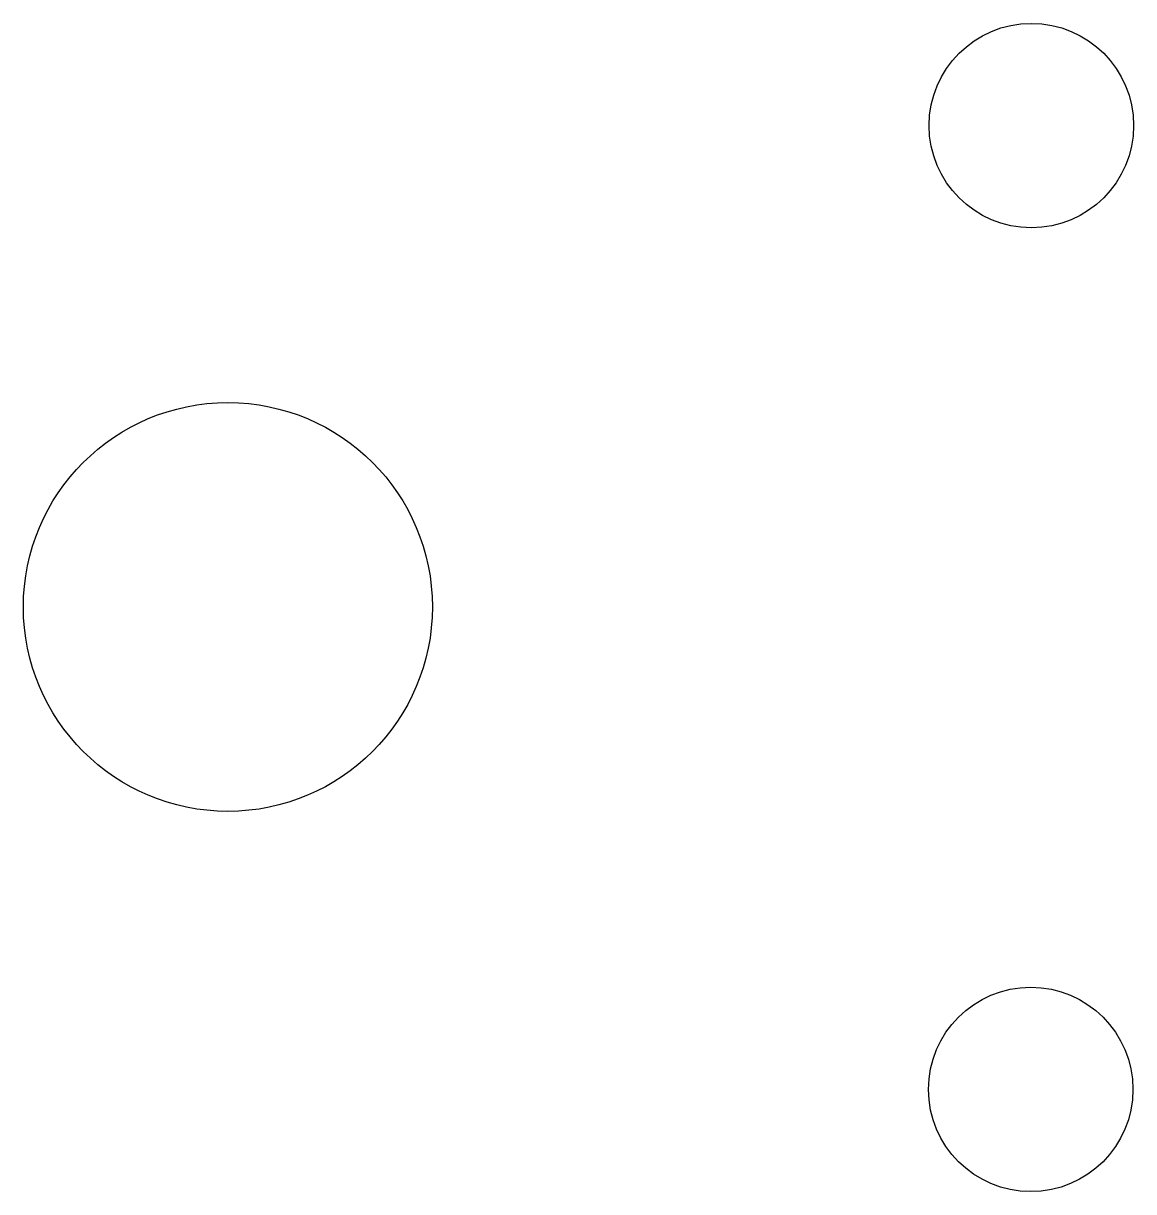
# Model space of a CAD drawing. Header units: millimetres. Extents: x 2610.7 to 2665, y 1982.9 to 2040.1.
import ezdxf

# ---------------------------------------------------------------- set-up
doc = ezdxf.new("R2010")
doc.units = ezdxf.units.MM

msp = doc.modelspace()

# ---------------------------------------------------------------- linework, layer by layer
for centre, radius in [((2659.979, 2035.081, 10.016), 5), ((2620.687, 2011.529, 10), 10), ((2659.948, 1987.925, 10.016), 5)]:
    msp.add_circle(centre, radius)

doc.saveas('drawing.dxf')
